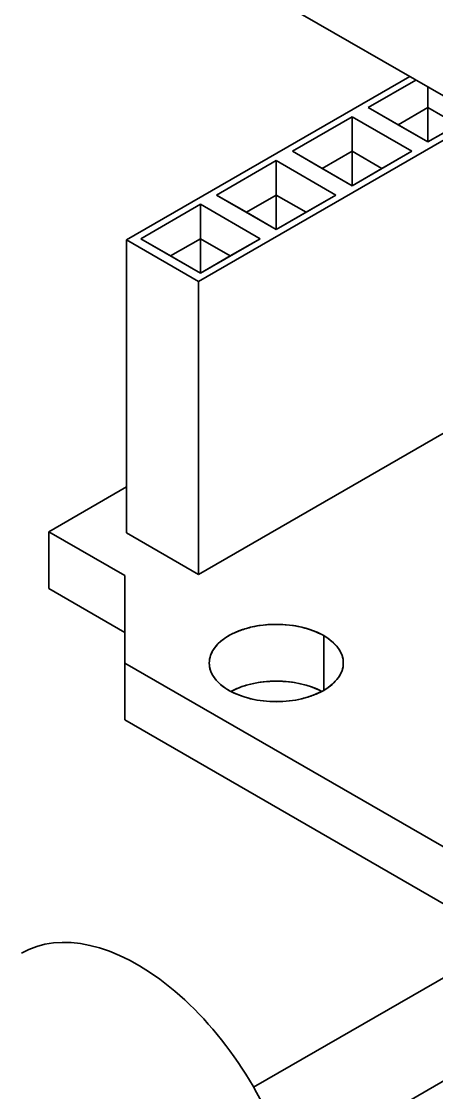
# Model space of a CAD drawing. Extents: x 146 to 1134, y 78 to 926.
# Drawn here: x 773.08 to 782.91, y 851.49 to 876.89 of the extents above; entities that cross this region are included whole.
import ezdxf

# ---------------------------------------------------------------- set-up
doc = ezdxf.new("R2010")
doc.units = 0

msp = doc.modelspace()

# ---------------------------------------------------------------- linework, layer by layer
at = {"color": 7, "lineweight": 35}
for p, q in [((756.733, 890.326), (817.403, 855.299)), ((798.69, 848.297), (775.521, 861.674)), ((798.69, 848.297), (775.521, 861.674)), ((775.521, 860.327), (798.69, 846.95)), ((798.69, 846.95), (775.521, 860.327))]:
    msp.add_line(p, q, dxfattribs=at)
at = {"color": 7, "lineweight": 35, "ltscale": 0.19365}
msp.add_line((782.275, 875.58), (775.567, 871.707), dxfattribs=at)
msp.add_line((782.275, 875.58), (775.567, 871.707), dxfattribs=at)
at = {"color": 7, "lineweight": 35, "ltscale": 0.032597}
for p, q in [((781.291, 874.844), (782.42, 875.496)), ((782.42, 875.496), (781.291, 874.844))]:
    msp.add_line(p, q, dxfattribs=at)
at = {"color": 7, "lineweight": 35, "ltscale": 0.012184}
for p, q in [((782.705, 875.331), (782.705, 874.844)), ((782.705, 874.844), (782.705, 875.331))]:
    msp.add_line(p, q, dxfattribs=at)
at = {"color": 7, "lineweight": 35, "ltscale": 0.040824}
for p, q in [((782.705, 874.028), (781.291, 874.844)), ((781.291, 874.844), (782.705, 874.028)), ((782.323, 873.807), (780.909, 872.991)), ((780.909, 872.991), (782.323, 873.807)), ((777.699, 872.77), (779.113, 873.587)), ((779.113, 873.587), (777.699, 872.77)), ((778.731, 871.733), (777.317, 870.917)), ((777.317, 870.917), (778.731, 871.733))]:
    msp.add_line(p, q, dxfattribs=at)
at = {"color": 7, "lineweight": 35, "ltscale": 0.020412}
for p, q in [((781.291, 874.844), (781.998, 874.436)), ((781.998, 874.436), (782.705, 874.844)), ((781.998, 874.436), (782.705, 874.844)), ((782.705, 874.028), (782.705, 874.844)), ((782.705, 874.844), (782.705, 874.028)), ((782.705, 874.028), (781.998, 874.436)), ((780.202, 873.399), (780.909, 873.807)), ((780.202, 873.399), (780.909, 873.807)), ((780.909, 873.807), (781.616, 873.399)), ((780.909, 872.991), (780.909, 873.807)), ((780.909, 873.807), (781.616, 873.399)), ((780.909, 873.807), (780.909, 872.991)), ((781.616, 873.399), (782.323, 873.807)), ((779.113, 873.587), (779.113, 872.77)), ((779.113, 872.77), (779.113, 873.587)), ((780.909, 872.991), (780.202, 873.399)), ((781.616, 873.399), (780.909, 872.991)), ((777.699, 872.77), (778.406, 872.362)), ((778.406, 872.362), (779.113, 872.77)), ((778.406, 872.362), (779.113, 872.77)), ((779.82, 872.362), (780.527, 872.77)), ((779.113, 871.954), (778.406, 872.362)), ((776.61, 871.325), (777.317, 871.733)), ((776.61, 871.325), (777.317, 871.733)), ((777.317, 871.733), (778.024, 871.325)), ((777.317, 870.917), (777.317, 871.733)), ((777.317, 871.733), (778.024, 871.325)), ((777.317, 871.733), (777.317, 870.917)), ((778.024, 871.325), (778.731, 871.733)), ((777.317, 870.917), (776.61, 871.325)), ((778.024, 871.325), (777.317, 870.917))]:
    msp.add_line(p, q, dxfattribs=at)
at = {"color": 7, "lineweight": 35, "ltscale": 0.020413}
for p, q in [((782.705, 874.844), (783.412, 874.436)), ((782.705, 874.844), (783.412, 874.436)), ((780.909, 874.624), (780.909, 873.807)), ((780.909, 873.807), (780.909, 874.624)), ((779.113, 871.954), (779.113, 872.77)), ((779.113, 872.77), (779.113, 871.954)), ((777.317, 872.55), (777.317, 871.733)), ((777.317, 871.733), (777.317, 872.55)), ((775.903, 871.733), (776.61, 871.325))]:
    msp.add_line(p, q, dxfattribs=at)
at = {"color": 7, "lineweight": 35, "ltscale": 0.193649}
msp.add_line((777.271, 870.723), (783.979, 874.596), dxfattribs=at)
msp.add_line((777.271, 870.723), (783.979, 874.596), dxfattribs=at)
at = {"color": 7, "lineweight": 35, "ltscale": 0.040826}
for p, q in [((779.495, 873.807), (780.909, 874.624)), ((780.909, 874.624), (779.495, 873.807)), ((780.527, 872.77), (779.113, 871.954)), ((779.113, 871.954), (780.527, 872.77)), ((775.903, 871.733), (777.317, 872.55)), ((777.317, 872.55), (775.903, 871.733))]:
    msp.add_line(p, q, dxfattribs=at)
at = {"color": 7, "lineweight": 35, "ltscale": 0.040825}
for p, q in [((780.909, 874.624), (782.323, 873.807)), ((782.323, 873.807), (780.909, 874.624)), ((780.909, 872.991), (779.495, 873.807)), ((779.495, 873.807), (780.909, 872.991)), ((779.113, 873.587), (780.527, 872.77)), ((780.527, 872.77), (779.113, 873.587)), ((779.113, 871.954), (777.699, 872.77)), ((777.699, 872.77), (779.113, 871.954)), ((777.317, 872.55), (778.731, 871.733)), ((778.731, 871.733), (777.317, 872.55)), ((777.317, 870.917), (775.903, 871.733)), ((775.903, 871.733), (777.317, 870.917))]:
    msp.add_line(p, q, dxfattribs=at)
at = {"color": 7, "lineweight": 35, "ltscale": 0.032596}
for p, q in [((783.834, 874.68), (782.705, 874.028)), ((782.705, 874.028), (783.834, 874.68))]:
    msp.add_line(p, q, dxfattribs=at)
at = {"color": 7, "lineweight": 35, "ltscale": 0.020414}
for p, q in [((783.412, 874.436), (782.705, 874.028)), ((779.495, 873.807), (780.202, 873.399)), ((779.113, 872.77), (779.82, 872.362)), ((779.113, 872.77), (779.82, 872.362)), ((779.82, 872.362), (779.113, 871.954))]:
    msp.add_line(p, q, dxfattribs=at)
at = {"color": 7, "lineweight": 35, "ltscale": 0.049195}
for p, q in [((775.567, 871.707), (777.271, 870.723)), ((775.567, 871.707), (777.271, 870.723)), ((777.271, 863.774), (775.567, 864.758)), ((775.567, 864.758), (777.271, 863.774))]:
    msp.add_line(p, q, dxfattribs=at)
at = {"color": 7, "lineweight": 35, "ltscale": 0.173711}
for p, q in [((775.567, 871.707), (775.567, 864.758)), ((775.567, 864.758), (775.567, 871.707)), ((777.271, 870.723), (777.271, 863.774)), ((777.271, 863.774), (777.271, 870.723))]:
    msp.add_line(p, q, dxfattribs=at)
at = {"color": 7, "lineweight": 35, "ltscale": 0.311086}
for p, q in [((788.047, 869.996), (777.271, 863.774)), ((777.271, 863.774), (788.047, 869.996))]:
    msp.add_line(p, q, dxfattribs=at)
at = {"color": 7, "lineweight": 35, "ltscale": 0.053173}
msp.add_line((773.725, 864.785), (775.567, 865.848), dxfattribs=at)
msp.add_line((773.725, 864.785), (775.567, 865.848), dxfattribs=at)
at = {"color": 7, "lineweight": 35, "ltscale": 0.033681}
for p, q in [((773.725, 863.438), (773.725, 864.785)), ((773.725, 864.785), (773.725, 863.438)), ((775.521, 861.674), (775.521, 860.327)), ((775.521, 860.327), (775.521, 861.674))]:
    msp.add_line(p, q, dxfattribs=at)
at = {"color": 7, "lineweight": 35, "ltscale": 0.051847}
for p, q in [((775.521, 863.748), (773.725, 864.785)), ((775.521, 863.748), (773.725, 864.785)), ((773.725, 863.438), (775.521, 862.401)), ((775.521, 862.401), (773.725, 863.438))]:
    msp.add_line(p, q, dxfattribs=at)
at = {"color": 7, "lineweight": 35, "ltscale": 0.051848}
msp.add_line((775.521, 861.674), (775.521, 863.748), dxfattribs=at)
msp.add_line((775.521, 861.674), (775.521, 863.748), dxfattribs=at)
at = {"color": 7, "lineweight": 35, "ltscale": 0.032405}
for p, q in [((780.236, 862.322), (780.236, 861.026)), ((780.236, 861.026), (780.236, 862.322))]:
    msp.add_line(p, q, dxfattribs=at)
at = {"color": 7, "lineweight": 35, "ltscale": 0.17368}
msp.add_line((778.575, 851.616), (784.591, 855.09), dxfattribs=at)
at = {"color": 7, "lineweight": 35, "ltscale": 0.334717}
msp.add_line((786.713, 853.865), (775.118, 847.171), dxfattribs=at)
at = {"color": 7, "lineweight": 35}
for centre, radius, start, end in [((779.087, 860.076), 2.513, 96.4778, 103.376), ((779.111, 859.882), 2.708, 89.965, 96.532), ((779.114, 859.867), 2.723, 83.4944, 90.0212), ((779.142, 860.096), 2.493, 76.5664, 83.5338), ((778.624, 861.21), 1.28, 119.6787, 130.5034), ((778.842, 860.834), 1.715, 110.8777, 119.7799), ((779.001, 860.425), 2.153, 103.3107, 110.959), ((779.293, 860.635), 1.933, 60.7909, 77.1962), ((779.716, 861.367), 1.086, 37.3011, 61.4424), ((778.187, 861.63), 0.669, 143.887, 160.577), ((778.387, 861.485), 0.917, 130.399, 143.9224), ((780.043, 861.632), 0.665, 19.403, 36.247), ((778.07, 861.673), 0.545, 160.7261, 179.8888), ((780.153, 861.673), 0.548, 0.15, 19.1976), ((778.073, 861.675), 0.548, 180.15, 199.1976), ((780.156, 861.675), 0.545, 340.7261, 359.8888), ((778.183, 861.716), 0.665, 199.403, 216.247), ((778.51, 861.981), 1.086, 217.3011, 241.4424), ((779.839, 861.863), 0.917, 310.399, 323.9224), ((780.039, 861.718), 0.669, 323.887, 340.577), ((778.934, 862.713), 1.933, 240.7909, 257.1962), ((778.861, 859.445), 1.76, 110.9568, 117.9726), ((779.001, 859.078), 2.153, 103.3107, 110.959), ((779.087, 858.729), 2.513, 96.4778, 103.376), ((779.111, 858.535), 2.708, 89.965, 96.532), ((779.114, 858.52), 2.723, 83.4944, 90.0212), ((779.142, 858.749), 2.493, 76.5664, 83.5338), ((779.279, 859.248), 1.975, 62.5344, 77.0603), ((779.384, 862.514), 1.715, 290.8777, 299.7799), ((779.602, 862.138), 1.28, 299.6787, 310.5034), ((779.084, 863.252), 2.493, 256.5664, 263.5338), ((779.112, 863.481), 2.723, 263.4944, 270.0212), ((779.115, 863.466), 2.708, 269.965, 276.532), ((779.139, 863.272), 2.513, 276.4778, 283.376), ((779.225, 862.923), 2.153, 283.3107, 290.959)]:
    msp.add_arc(centre, radius, start, end, dxfattribs=at)
for centre, major_axis, start_param, end_param in [((779.113, 861.674), (1.588, 0), 0.785398, 3.926991), ((779.113, 861.674), (1.588, 0), 3.926991, 7.068583), ((779.113, 860.327), (1.588, 0), 0.825586, 2.316481), ((775.825, 850.029), (-2.75, 4.763), 4.316334, 6.283068)]:
    msp.add_ellipse(centre, major_axis=major_axis, ratio=0.57735, start_param=start_param, end_param=end_param, dxfattribs=at)

doc.saveas('drawing.dxf')
